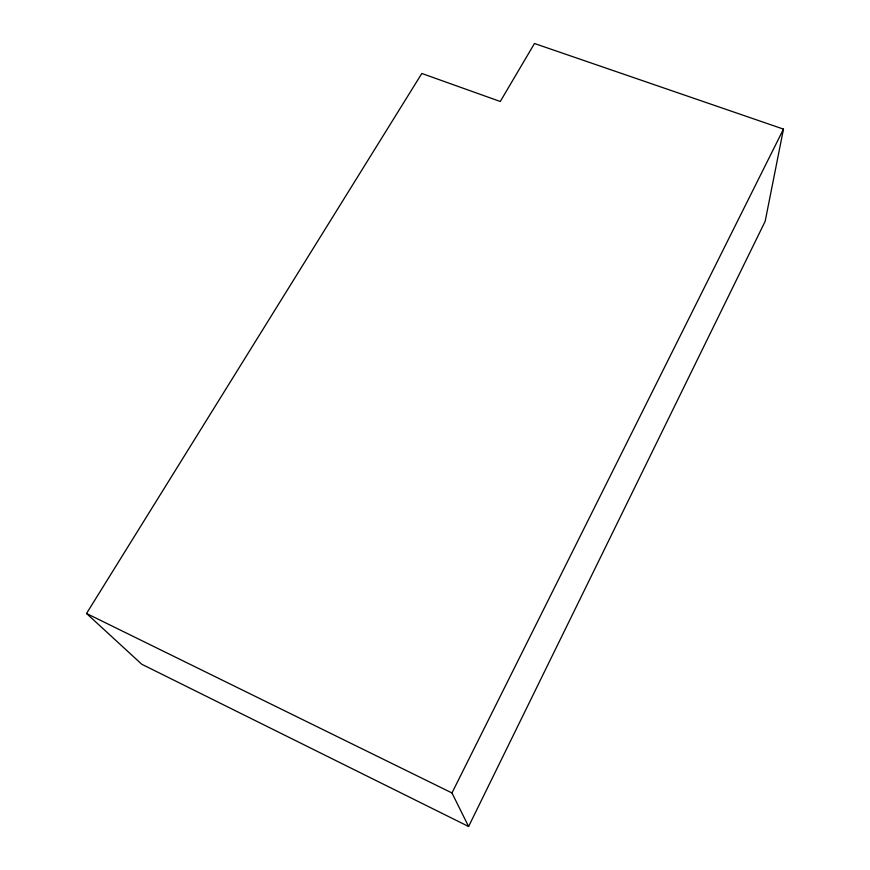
<?xml version="1.0" encoding="UTF-8"?>
<svg xmlns="http://www.w3.org/2000/svg" width="870" height="870" viewBox="0 0 870 870"><rect width="100%" height="100%" fill="white"/><g stroke="black" fill="none" stroke-linecap="round" stroke-linejoin="round"><path stroke-width="1.3" d="M783.468 129.119L765.154 221.361L468.604 826.5L141.734 664.223L86.532 613.481L421.83 73.471L500.272 101.496L534.474 43.5L783.468 129.119L451.965 792.951L468.604 826.5M86.532 613.481L451.965 792.951"/></g></svg>
